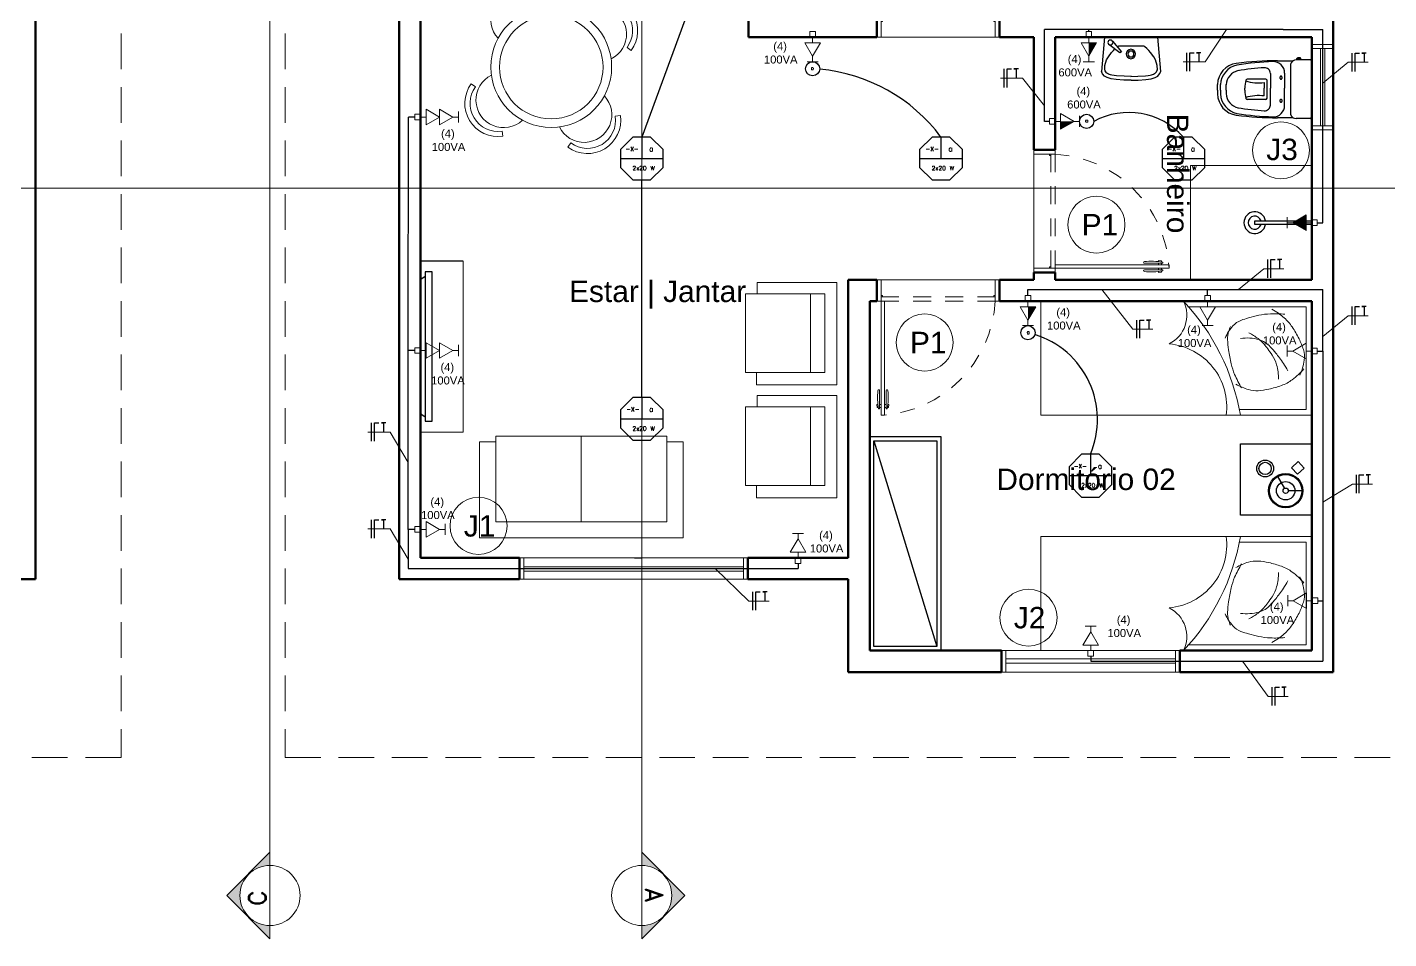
# Model space of a CAD drawing. Header units: inches. Extents: x 179605 to 179710, y 9196007 to 9196046.
# Drawn here: x 179671.19 to 179680.73, y 9196020.75 to 9196027.14 of the extents above; entities that cross this region are included whole.
import ezdxf
from ezdxf.enums import TextEntityAlignment as Align

# ---------------------------------------------------------------- set-up
doc = ezdxf.new("R2010")
doc.units = ezdxf.units.IN
doc.header["$MEASUREMENT"] = 0
for name, pattern in [('CONTINU', [0]), ('DASH2', [0.75, 0.5, -0.25]), ('DASHED2', [0.375, 0.25, -0.125]), ('HIDDEN', [0.375, 0.25, -0.125]), ('HIDDEN2', [0.1875, 0.125, -0.0625])]:
    doc.linetypes.add(name, pattern=pattern)
for name, color, linetype, lineweight in [('Eletrodutos', 220, 'Continuous', 25), ('ESQUADRIA', 7, 'Continuous', 5), ('FNT', 30, 'Continuous', 25), ('HASTES', 250, 'Continuous', 25), ('NOTAS', 180, 'Continuous', 25), ('PAREDE', 7, 'Continuous', 50), ('PISO', 7, 'Continuous', 5), ('PROJEÇÃO', 7, 'DASHED2', 0), ('SÍMBOLO', 7, 'Continuous', 5)]:
    doc.layers.add(name, color=color, linetype=linetype, lineweight=lineweight)
for name, color, linetype in [('ILUMINAÇÃO', 3, 'Continuous'), ('LAYOUT', 7, 'CONTINU'), ('LAYOUT_A. MOLHADAS', 7, 'Continuous'), ('PTO', 1, 'Continuous'), ('TEP', 40, 'DASH2'), ('TEXTO', 250, 'Continuous')]:
    doc.layers.add(name, color=color, linetype=linetype)
doc.styles.add('ARCAD2', font='romand.shx')
doc.styles.add('Cota', font='arial.ttf')
doc.styles.add('R_60_1-100', font='swissl.ttf', dxfattribs={"height": 0.15})
doc.styles.add('R_80_1-75', font='swissl.ttf', dxfattribs={"height": 0.15})
doc.styles.get("Standard").update_dxf_attribs({"font": ''})
doc.styles.get('STANDARD').set_extended_font_data('txt.shx')

# ---------------------------------------------------------------- blocks, each defined once
blk = doc.blocks.new('PORTA80_PB')
at = {"layer": 'ESQUADRIA'}
for p, q in [((0.0036, 0.8955), (0.0002, 0.8755)), ((0.0075, 0.8755), (0.0002, 0.8755)), ((0.0105, 0.8955), (0.0036, 0.8955)), ((0.02, 0.9055), (0.0125, 0.9055)), ((0.02, 0.9055), (0.02, 0.7763)), ((0.03, 0.8955), (0.02, 0.8955)), ((0.03, 0.8755), (0.02, 0.8755)), ((0.055, 0.8955), (0.065, 0.8955)), ((0.055, 0.8755), (0.065, 0.8755)), ((0.065, 0.9055), (0.065, 0.7763)), ((0.065, 0.9055), (0.0725, 0.9055)), ((0.0745, 0.8955), (0.0814, 0.8955)), ((0.0775, 0.8755), (0.0848, 0.8755)), ((0.0814, 0.8955), (0.0848, 0.8755)), ((0.83, 0), (0.03, 0))]:
    blk.add_line(p, q, dxfattribs=at)
for points in [[(0.03, 0.15), (0.055, 0.15), (0.055, 0.95), (0.03, 0.95)], [(0, 0), (0.03, 0), (0.03, 0.15), (0, 0.15)], [(0.04, 0.11), (0.03, 0.11), (0.03, 0.12), (0.04, 0.12)], [(0.82, 0.12), (0.83, 0.12), (0.83, 0.11), (0.82, 0.11)], [(0.83, 0), (0.86, 0), (0.86, 0.15), (0.83, 0.15)]]:
    blk.add_lwpolyline(points, close=True, dxfattribs=at)
at = {"layer": 'ESQUADRIA', "linetype": 'HIDDEN2'}
blk.add_lwpolyline([(0.03, 0.12), (0.83, 0.12), (0.83, 0.15), (0.03, 0.15)], close=True, dxfattribs=at)
at = {"layer": 'ESQUADRIA'}
for centre, radius, start, end in [((0.4334, 0.8257), 0.4284, 169.26017, 186.65508), ((-0.3484, 0.8257), 0.4284, 353.34492, 10.73983), ((0.0139, 0.7771), 0.00614, 187.18725, 352.0859), ((0.0711, 0.7771), 0.00614, 187.9141, 352.81275)]:
    blk.add_arc(centre, radius, start, end, dxfattribs=at)
at = {"layer": 'ESQUADRIA', "linetype": 'HIDDEN', "ltscale": 0.4}
blk.add_arc((-0.0154, 0.1046), 0.8466, 3.07158, 86.92842, dxfattribs=at)
blk = doc.blocks.new('A$C4C83112E')
at = {"layer": 'ESQUADRIA'}
for points in [[(0.03, 0), (0, 0), (0, 0.15), (0.03, 0.15)], [(0.03, 0), (1.57, 0), (1.57, 0.15), (0.03, 0.15)], [(1.6, 0), (1.57, 0), (1.57, 0.15), (1.6, 0.15)], [(1.57, 0.0576), (0.03, 0.0576), (0.03, 0.0876), (1.57, 0.0876)]]:
    blk.add_lwpolyline(points, close=True, dxfattribs=at)
blk = doc.blocks.new('A$C786F5E89')
at = {"layer": 'LAYOUT', "lineweight": 20}
for p, q in [((0.04, 1.86), (0.04, 1.0317)), ((0.76, 1.86), (0.04, 1.86)), ((0.76, 1.3934), (0.76, 1.86))]:
    blk.add_line(p, q, dxfattribs=at)
blk.add_lwpolyline([(0.8, 1.9), (0, 1.9), (0, 0), (0.8, 0)], close=True, dxfattribs=at)
for points in [[(0.0564, 1.6211, -0.050543), (0.1181, 1.7076, -0.064376), (0.1807, 1.7628, -0.03352), (0.2637, 1.8109, -0.039598), (0.3391, 1.8411, -0.109626), (0.414, 1.8473, -0.0754), (0.5181, 1.8166)], [(0.4735, 1.8457, -0.057152), (0.5509, 1.7633, -0.075208), (0.5915, 1.6873, -0.030275), (0.6169, 1.5986, -0.036967), (0.6278, 1.5239, -0.089016), (0.6206, 1.4571, -0.061822), (0.5824, 1.3687)], [(0.2613, 1.4015, -0.103492), (0.2701, 1.5298, -0.14369), (0.3198, 1.6091, -0.007817), (0.3642, 1.6473, -0.010698), (0.3977, 1.674, -0.020146), (0.4368, 1.7014, -0.015912), (0.4887, 1.7324)], [(0.0918, 1.712, 0.034352), (0.0891, 1.6099, 0.04249), (0.0995, 1.5278, 0.015911), (0.1173, 1.4565, 0.020937), (0.1347, 1.4035, 0.121269), (0.1729, 1.3477, 0.080025), (0.2586, 1.2929)], [(0.2223, 1.4599, -0.040593), (0.2626, 1.5236, -0.055645), (0.3003, 1.5637, -0.015363), (0.3347, 1.5911, -0.01263), (0.3782, 1.6221, -0.082628), (0.4468, 1.6534, -0.061291), (0.5471, 1.6675)], [(0.6089, 1.4081, -0.033461), (0.514, 1.3593, -0.04596), (0.44, 1.3351, -0.01901), (0.3418, 1.3166, -0.025886), (0.2687, 1.3095, -0.088683), (0.2128, 1.3169, -0.020726), (0.178, 1.3297)]]:
    blk.add_lwpolyline(points, format="xyb", dxfattribs=at)
for centre, radius, start, end in [((1.0634, -0.1268), 1.5493, 99.78806, 133.34204), ((0.7407, 0.8616), 0.4424, 82.30103, 175.01858), ((0.1, 0.8), 0.2236, 26.56505, 116.56505)]:
    blk.add_arc(centre, radius, start, end, dxfattribs=at)
blk = doc.blocks.new('A$C73877B83')
at = {"layer": 'LAYOUT'}
for p, q in [((0.2747, 0.243), (0.1867, 0.1922)), ((0.1708, 0.063), (0.1708, 0.1646))]:
    blk.add_line(p, q, dxfattribs=at)
for points in [[(0.5, 0), (0, 0), (0, 0.5), (0.5, 0.5)], [(0.2859, 0.1004), (0.3301, 0.0532), (0.3754, 0.0957), (0.3312, 0.1428)]]:
    blk.add_lwpolyline(points, close=True, dxfattribs=at)
for centre, radius in [((0.3271, 0.3269), 0.059), ((0.1708, 0.183), 0.12), ((0.1708, 0.183), 0.1136), ((0.3271, 0.3269), 0.043), ((0.1708, 0.183), 0.0646), ((0.1708, 0.183), 0.0184)]:
    blk.add_circle(centre, radius, dxfattribs=at)
blk = doc.blocks.new('A$C161E2D06')
at = {"layer": 'LAYOUT'}
blk.add_line((0.03, 1.47), (0.47, 0.03), dxfattribs=at)
for points in [[(0, 1.5), (0.5, 1.5), (0.5, 0), (0, 0)], [(0.03, 1.47), (0.47, 1.47), (0.47, 0.03), (0.03, 0.03)]]:
    blk.add_lwpolyline(points, close=True, dxfattribs=at)
blk = doc.blocks.new('A$C39A72CA2')
at = {"layer": 'ESQUADRIA'}
for points in [[(0, 0), (0.03, 0), (0.03, 0.15), (0, 0.15)], [(1.22, 0), (0.03, 0), (0.03, 0.15), (1.22, 0.15)], [(1.22, 0), (1.25, 0), (1.25, 0.15), (1.22, 0.15)], [(0.03, 0.0576), (1.22, 0.0576), (1.22, 0.0876), (0.03, 0.0876)]]:
    blk.add_lwpolyline(points, close=True, dxfattribs=at)
blk = doc.blocks.new('01lavl91')
at = {"layer": 'LAYOUT_A. MOLHADAS', "linetype": 'Continuous'}
for p, q in [((-0.085, -0.0692), (0.0857, -0.0692)), ((0.1253, -0.036), (0.0639, -0.1075)), ((0.0753, -0.1139), (0.1503, -0.0575)), ((0.0639, -0.1075), (0.0753, -0.1139))]:
    blk.add_line(p, q, dxfattribs=at)
for points in [[(-0.1997, -0.2393), (-0.1797, -0.0093), (0.1803, -0.0093), (0.2003, -0.2393)], [(-0.1772, -0.2283), (-0.1758, -0.2005), (-0.1652, -0.1606), (-0.1526, -0.1406), (-0.1317, -0.1123), (-0.1188, -0.0991), (-0.106, -0.0859), (-0.0931, -0.074), (-0.085, -0.0692)], [(0.0938, -0.074), (0.0857, -0.0692)], [(0.1779, -0.2283), (0.1765, -0.2005), (0.1659, -0.1606), (0.1533, -0.1406), (0.1323, -0.1123), (0.1195, -0.0991), (0.1091, -0.0885)], [(0.0003, -0.2993), (-0.0477, -0.2981), (-0.0993, -0.2935), (-0.1345, -0.2899), (-0.1613, -0.2816), (-0.1795, -0.2708), (-0.1915, -0.256), (-0.1997, -0.2393)], [(0.0023, -0.2743), (-0.0461, -0.2719), (-0.0975, -0.2686), (-0.1144, -0.2671), (-0.1294, -0.2653), (-0.1385, -0.2633), (-0.151, -0.2586), (-0.1586, -0.2547), (-0.1629, -0.2516), (-0.1647, -0.2496), (-0.1703, -0.2424), (-0.1737, -0.2368), (-0.1772, -0.2283)], [(-0.0016, -0.2743), (0.0468, -0.2719), (0.0982, -0.2686), (0.1151, -0.2671), (0.1301, -0.2653), (0.1391, -0.2633), (0.1517, -0.2586), (0.1593, -0.2547), (0.1635, -0.2516), (0.1653, -0.2496), (0.1709, -0.2424), (0.1744, -0.2368), (0.1779, -0.2283)], [(0.0003, -0.2993), (0.0483, -0.2981), (0.0999, -0.2935), (0.1351, -0.2899), (0.1619, -0.2816), (0.1801, -0.2708), (0.1921, -0.256), (0.2003, -0.2393)]]:
    blk.add_lwpolyline(points, dxfattribs=at)
for centre, radius in [((0.001, -0.1223), 0.0316), ((0.1404, -0.0444), 0.0164), ((0.001, -0.1223), 0.02)]:
    blk.add_circle(centre, radius, dxfattribs=at)
blk = doc.blocks.new('chuve')
at = {"layer": 'LAYOUT_A. MOLHADAS', "ltscale": 0.05}
for p, q in [((-0.0004, 0.0262), (0.3992, 0.0262)), ((0.3992, 0), (0, 0)), ((0.3992, 0.0262), (0.3992, 0))]:
    blk.add_line(p, q, dxfattribs=at)
for radius, start, end in [(0.076, 189.93583, 170.06417), (0.0459, 196.60149, 163.39851)]:
    blk.add_arc((0.3992, 0.0131), radius, start, end, dxfattribs=at)
blk = doc.blocks.new('VASOSAN2')
at = {"layer": 'LAYOUT_A. MOLHADAS'}
for p, q in [((-0.2131, 0), (0.1729, 0)), ((-0.0126, 0), (0.0126, 0)), ((-0.2395, -0.0804), (-0.2395, -0.0987)), ((-0.2345, -0.1037), (-0.2345, -0.0754)), ((-0.2251, -0.0754), (-0.2345, -0.0754)), ((-0.2251, -0.012), (-0.2251, -0.0754)), ((-0.2251, -0.0754), (-0.2251, -0.1037)), ((0.1849, -0.012), (0.1849, -0.11)), ((-0.2251, -0.1037), (-0.2345, -0.1037)), ((-0.2251, -0.1037), (-0.2251, -0.11)), ((-0.2201, -0.2392), (-0.2201, -0.1294)), ((-0.1851, -0.15), (0.1449, -0.15)), ((-0.1336, -0.19), (-0.0276, -0.19)), ((-0.0126, -0.19), (-0.0276, -0.19)), ((0.0935, -0.19), (-0.0126, -0.19)), ((0.1799, -0.1294), (0.1799, -0.2392)), ((-0.1307, -0.29), (-0.0276, -0.29)), ((-0.0909, -0.3228), (-0.0909, -0.4517)), ((0.0435, -0.3132), (-0.0836, -0.3132)), ((-0.0666, -0.3348), (-0.0276, -0.3348)), ((-0.0126, -0.29), (-0.0276, -0.29)), ((-0.0126, -0.3348), (-0.0276, -0.3348)), ((0.0906, -0.29), (-0.0126, -0.29)), ((0.0265, -0.3348), (-0.0126, -0.3348)), ((0.0508, -0.3228), (0.0508, -0.4517)), ((-0.0126, -0.4687), (-0.0276, -0.4687)), ((-0.0276, -0.6), (-0.0527, -0.6)), ((-0.0276, -0.64), (-0.0527, -0.64)), ((-0.0276, -0.66), (-0.0527, -0.66)), ((-0.0126, -0.6), (-0.0276, -0.6)), ((-0.0126, -0.64), (-0.0276, -0.64)), ((-0.0126, -0.66), (-0.0276, -0.66)), ((-0.0126, -0.6), (0.0126, -0.6)), ((-0.0126, -0.64), (0.0126, -0.64)), ((-0.0126, -0.66), (0.0126, -0.66))]:
    blk.add_line(p, q, dxfattribs=at)
for centre, radius, start, end in [((-0.2131, -0.012), 0.012, 90, 180), ((0.1729, -0.012), 0.012, 0, 90), ((-0.2345, -0.0804), 0.005, 90, 180), ((-0.2345, -0.0987), 0.005, 180, 270), ((-0.1851, -0.11), 0.04, 180, 208.95502), ((-0.1851, -0.11), 0.04, 208.95502, 270), ((-0.1336, -0.27), 0.08, 90, 181.85575), ((0.0935, -0.27), 0.08, 358.14425, 90), ((0.1449, -0.11), 0.04, 270, 331.04498), ((0.1449, -0.11), 0.04, 331.04498, 0), ((2.0486, -0.2392), 2.2687, 180, 187.34371), ((1.8016, -0.2073), 2.0162, 181.85575, 189.04981), ((-0.1054, -0.2156), 0.00607, 151.52249, 180), ((-0.1054, -0.2156), 0.00607, 180, 208.47751), ((-0.1034, -0.2168), 0.00838, 127.36539, 151.52249), ((-0.1034, -0.2145), 0.00838, 208.47751, 232.63461), ((-0.102, -0.2185), 0.0106, 107.55185, 127.36539), ((-0.102, -0.2128), 0.0106, 232.63461, 252.44815), ((-0.1012, -0.2212), 0.0134, 90, 107.55185), ((-0.1012, -0.2101), 0.0134, 252.44815, 270), ((-0.1012, -0.2212), 0.0134, 72.44815, 90), ((-0.1012, -0.2101), 0.0134, 270, 287.55185), ((-0.1003, -0.2185), 0.0106, 52.63461, 72.44815), ((-0.1003, -0.2128), 0.0106, 287.55185, 307.36539), ((-0.099, -0.2168), 0.00838, 28.47751, 52.63461), ((-0.099, -0.2145), 0.00838, 307.36539, 331.52249), ((-0.0969, -0.2156), 0.00607, 360, 28.47751), ((-0.0969, -0.2156), 0.00607, 331.52249, 0), ((0.0568, -0.2156), 0.00607, 151.52249, 180), ((0.0568, -0.2156), 0.00607, 180, 208.47751), ((0.0589, -0.2168), 0.00838, 127.36539, 151.52249), ((0.0589, -0.2145), 0.00838, 208.47751, 232.63461), ((0.0602, -0.2185), 0.0106, 107.55185, 127.36539), ((0.0602, -0.2128), 0.0106, 232.63461, 252.44815), ((0.061, -0.2212), 0.0134, 90, 107.55185), ((0.061, -0.2101), 0.0134, 252.44815, 270), ((0.061, -0.2212), 0.0134, 72.44815, 90), ((0.061, -0.2101), 0.0134, 270, 287.55185), ((0.0619, -0.2185), 0.0106, 52.63461, 72.44815), ((0.0619, -0.2128), 0.0106, 287.55185, 307.36539), ((0.0632, -0.2168), 0.00838, 28.47751, 52.63461), ((0.0632, -0.2145), 0.00838, 307.36539, 331.52249), ((0.0653, -0.2156), 0.00607, 360, 28.47751), ((0.0653, -0.2156), 0.00607, 331.52249, 0), ((-1.8417, -0.2073), 2.0162, 350.95019, 358.14425), ((-2.0888, -0.2392), 2.2687, 352.65629, 0), ((-0.1307, -0.33), 0.04, 90, 183.63335), ((1.8016, -0.2073), 1.9762, 183.63335, 189.04981), ((-0.0809, -0.3228), 0.01, 105.83121, 180), ((-0.3767, -0.3699), 0.3121, 342.68456, 6.46273), ((0.3366, -0.3699), 0.3121, 173.53727, 197.31544), ((0.0408, -0.3228), 0.01, 0, 74.16879), ((0.0906, -0.33), 0.04, 356.36665, 90), ((-1.8417, -0.2073), 1.9762, 350.95019, 356.36665), ((-0.0809, -0.4517), 0.01, 180, 251.47795), ((-0.0363, -0.3187), 0.1503, 251.47795, 273.33807), ((-0.0038, -0.3187), 0.1503, 266.66193, 288.52205), ((0.0408, -0.4517), 0.01, 288.52205, 0), ((-0.0527, -0.51), 0.15, 187.34371, 270), ((-0.0467, -0.4941), 0.146, 191.98726, 267.65022), ((-0.0467, -0.4941), 0.106, 191.98726, 267.65022), ((0.0066, -0.4941), 0.106, 272.34978, 348.01274), ((0.0066, -0.4941), 0.146, 272.34978, 348.01274), ((0.0126, -0.51), 0.15, 270, 352.65629)]:
    blk.add_arc(centre, radius, start, end, dxfattribs=at)
blk = doc.blocks.new('JANELA 0.50')
at = {"layer": 'ESQUADRIA'}
for points in [[(0, 0), (0.03, 0), (0.03, 0.15), (0, 0.15)], [(0.57, 0), (0.03, 0), (0.03, 0.15), (0.57, 0.15)], [(0.57, 0), (0.6, 0), (0.6, 0.15), (0.57, 0.15)], [(0.03, 0.0576), (0.57, 0.0576), (0.57, 0.0876), (0.03, 0.0876)]]:
    blk.add_lwpolyline(points, close=True, dxfattribs=at)
blk = doc.blocks.new('A$C71760755')
at = {"layer": 'LAYOUT', "lineweight": 20}
for p, q in [((0, 0.05), (0, 0.88)), ((0, 0.88), (1.76, 0.88)), ((1.76, 0.88), (1.76, 0.05)), ((0.14, 0), (0.14, 0.74)), ((0.14, 0.74), (1.62, 0.74)), ((0.88, 0.74), (0.88, 0)), ((1.62, 0.74), (1.62, 0)), ((0.14, 0.05), (0, 0.05)), ((1.62, 0.05), (1.76, 0.05)), ((0.14, 0), (1.62, 0))]:
    blk.add_line(p, q, dxfattribs=at)
blk = doc.blocks.new('A$C7D722421')
at = {"layer": 'LAYOUT', "lineweight": 20}
for points in [[(0.8981, 1.2136), (0.8649, 1.199, 0.666667), (0.5019, 1.192), (0.4682, 1.2053, -0.666667)], [(0.1378, 0.8649), (0.1232, 0.8981, 0.666667), (0.1315, 0.4682), (0.1448, 0.5019, -0.666667)], [(1.199, 0.4719), (1.2136, 0.4387, 0.666667), (1.2053, 0.8686), (1.192, 0.8349, -0.666667)], [(0.4719, 0.1378), (0.4387, 0.1232, 0.666667), (0.8686, 0.1315), (0.8349, 0.1448, -0.666667)]]:
    blk.add_lwpolyline(points, format="xyb", close=True, dxfattribs=at)
for radius in [0.4235, 0.363]:
    blk.add_circle((0.6684, 0.6684), radius, dxfattribs=at)
for centre, start, end in [((0.6857, 1.0745), 349.02539, 186.09004), ((0.2623, 0.6857), 79.02539, 276.09004), ((1.0745, 0.6511), 259.02539, 96.09004), ((0.6511, 0.2623), 169.02539, 6.09004)]:
    blk.add_arc(centre, 0.1936, start, end, dxfattribs=at)
blk = doc.blocks.new('A$C62A36329')
at = {"layer": 'LAYOUT', "lineweight": 20}
for p, q in [((0, 0.802), (0, 0.102)), ((0.899, 0.802), (0, 0.802)), ((0.899, 0.096), (0.899, 0.802)), ((0.1, 0.102), (0.1, 0.695)), ((0.1, 0.695), (0.789, 0.695)), ((0.789, 0.695), (0.789, 0.096)), ((0.1, 0.569), (0.789, 0.569)), ((0, 0.102), (0.1, 0.102)), ((0.1, 0), (0.1, 0.102)), ((0.789, 0), (0.1, 0)), ((0.789, 0.096), (0.789, 0)), ((0.789, 0.096), (0.899, 0.096))]:
    blk.add_line(p, q, dxfattribs=at)
blk = doc.blocks.new('A$C706E4DCE')
at = {"layer": 'LAYOUT'}
for p, q in [((0, 0), (0, 0.0498)), ((0, 0.0498), (1.046, 0.0498)), ((1.046, 0), (0, 0)), ((0.0462, 0.0728), (0.03, 0.0498)), ((0.0674, 0.0815), (0.9786, 0.0815)), ((0.9998, 0.0728), (1.016, 0.0498)), ((1.046, 0.0498), (1.046, 0))]:
    blk.add_line(p, q, dxfattribs=at)
for centre, start, end in [((0.0674, 0.0515), 90, 135), ((0.9786, 0.0515), 45, 90)]:
    blk.add_arc(centre, 0.03, start, end, dxfattribs=at)
blk = doc.blocks.new('ta220')
at = {"lineweight": 5}
for p, q in [((-0.139, 0.1), (0, 0.34)), ((-0.1, 0.44), (0.1, 0.44)), ((0, 0.44), (0, 0.34)), ((0.139, 0.1), (0, 0.34)), ((-0.139, 0.1), (0.139, 0.1)), ((0, 0.1), (0, 0)), ((-0.05, 0), (0.05, 0)), ((-0.05, 0), (-0.05, -0.1)), ((-0.05, -0.1), (0.05, -0.1)), ((0.05, 0), (0.05, -0.1))]:
    blk.add_line(p, q, dxfattribs=at)
blk.add_solid([(0.139, 0.1), (0, 0.34), (-0.139, 0.1)], dxfattribs=at)
blk = doc.blocks.new('TTA30')
at = {"lineweight": 5}
for p, q in [((-0.139, 0.34), (0, 0.58)), ((-0.1, 0.68), (0.1, 0.68)), ((0, 0.68), (0, 0.58)), ((0.139, 0.34), (0, 0.58)), ((-0.139, 0.1), (0, 0.34)), ((-0.139, 0.34), (0.139, 0.34)), ((0.139, 0.1), (0, 0.34)), ((-0.139, 0.1), (0.139, 0.1)), ((-0.05, 0), (-0.05, -0.1)), ((-0.05, 0), (0.05, 0)), ((0, 0.1), (0, 0)), ((0.05, 0), (0.05, -0.1)), ((-0.05, -0.1), (0.05, -0.1))]:
    blk.add_line(p, q, dxfattribs=at)
blk = doc.blocks.new('ta30')
at = {"lineweight": 5}
for p, q in [((-0.139, 0.1), (0, 0.34)), ((-0.1, 0.44), (0.1, 0.44)), ((0, 0.44), (0, 0.34)), ((0.139, 0.1), (0, 0.34)), ((-0.139, 0.1), (0.139, 0.1)), ((-0.05, 0), (-0.05, -0.1)), ((-0.05, 0), (0.05, 0)), ((0, 0.1), (0, 0)), ((0.05, 0), (0.05, -0.1)), ((-0.05, -0.1), (0.05, -0.1))]:
    blk.add_line(p, q, dxfattribs=at)
blk = doc.blocks.new('TA100')
at = {"lineweight": 5}
for p, q in [((-0.139, 0.1), (0, 0.34)), ((-0.1, 0.44), (0.1, 0.44)), ((0, 0.44), (0, 0.34)), ((0.139, 0.1), (0, 0.34)), ((-0.139, 0.1), (0, 0.1)), ((-0.05, 0), (0.05, 0)), ((-0.05, 0), (-0.05, -0.1)), ((0, 0.1), (0, 0)), ((0, 0.1), (0.139, 0.1)), ((0.05, 0), (0.05, -0.1)), ((-0.05, -0.1), (0.05, -0.1))]:
    blk.add_line(p, q, dxfattribs=at)
blk.add_solid([(0, 0.1), (0, 0.34), (-0.139, 0.1)], dxfattribs=at)
blk = doc.blocks.new('Iluminação1')
at = {"layer": 'ILUMINAÇÃO'}
for p, q in [((0, 0.15), (0, 0)), ((-0.15, 0), (0.15, 0))]:
    blk.add_line(p, q, dxfattribs=at)
blk.add_lwpolyline([(-0.0621, 0.15), (-0.15, 0.0621), (-0.15, -0.0621), (-0.0621, -0.15), (0.0621, -0.15), (0.15, -0.0621), (0.15, 0.0621), (0.0621, 0.15)], close=True, dxfattribs=at)

msp = doc.modelspace()

# ---------------------------------------------------------------- hatches: boundary and pattern name
at = {"layer": 'SÍMBOLO'}
h = msp.add_hatch(color=256, dxfattribs=at)
edge = h.paths.add_edge_path()
edge.add_line((179672.8885, 9196020.8414), (179672.8885, 9196020.7491))
edge.add_line((179672.8885, 9196020.7491), (179672.5852, 9196021.0524))
edge.add_line((179672.5852, 9196021.0524), (179672.8885, 9196021.3557))
edge.add_line((179672.8885, 9196021.3557), (179672.8885, 9196021.2633))
edge.add_arc((179672.8885, 9196021.0524), 0.2109, 450, 630)
h = msp.add_hatch(color=256, dxfattribs=at)
edge = h.paths.add_edge_path()
edge.add_line((179675.4956, 9196020.8414), (179675.4956, 9196020.7491))
edge.add_line((179675.4956, 9196020.7491), (179675.7989, 9196021.0524))
edge.add_line((179675.7989, 9196021.0524), (179675.4956, 9196021.3557))
edge.add_line((179675.4956, 9196021.3557), (179675.4956, 9196021.2633))
edge.add_arc((179675.4956, 9196021.0524), 0.2109, -90, 90, ccw=False)

# ---------------------------------------------------------------- linework, layer by layer
at = {"layer": 'Eletrodutos', "linetype": 'CONTINU', "lineweight": 30}
for p, q in [((179676.0441, 9196027.8627), (179675.4956, 9196026.369)), ((179678.3191, 9196026.479), (179678.3191, 9196027.1233)), ((179678.6308, 9196027.1233), (179678.3191, 9196027.1233)), ((179679.9931, 9196027.1233), (179678.6308, 9196027.1233)), ((179678.6308, 9196027.1081), (179678.6308, 9196027.1233)), ((179679.9931, 9196027.1233), (179680.2715, 9196027.1233)), ((179680.2715, 9196025.769), (179680.2715, 9196027.1233)), ((179673.8588, 9196024.8731), (179673.8609, 9196026.5097)), ((179673.905, 9196026.5097), (179673.8609, 9196026.5097)), ((179678.355, 9196026.479), (179678.3191, 9196026.479)), ((179675.4956, 9196024.544), (179675.4956, 9196026.069)), ((179680.2331, 9196025.769), (179680.2715, 9196025.769)), ((179678.2041, 9196025.2995), (179680.2715, 9196025.2995)), ((179678.2041, 9196025.2581), (179678.2041, 9196025.2995)), ((179679.464, 9196025.2581), (179679.464, 9196025.2995)), ((179680.2715, 9196024.869), (179680.2715, 9196025.2995)), ((179673.8588, 9196023.619), (179673.8588, 9196024.8731)), ((179673.905, 9196024.8731), (179673.8588, 9196024.8731)), ((179680.2332, 9196024.869), (179680.2715, 9196024.869)), ((179680.2715, 9196024.869), (179680.2715, 9196022.694)), ((179673.905, 9196023.619), (179673.8588, 9196023.619)), ((179673.8588, 9196023.619), (179673.8588, 9196023.344)), ((179675.4441, 9196023.419), (179675.4956, 9196023.419)), ((179676.5916, 9196023.3799), (179676.5916, 9196023.344)), ((179673.8588, 9196023.344), (179676.5916, 9196023.344)), ((179680.2362, 9196023.119), (179680.2715, 9196023.119)), ((179678.6441, 9196022.7299), (179678.6441, 9196022.694)), ((179678.6441, 9196022.694), (179680.2715, 9196022.694))]:
    msp.add_line(p, q, dxfattribs=at)
for centre, radius, start, end in [((179676.6387, 9196025.658), 1.191, 36.6565, 84.9519), ((179678.9101, 9196026.027), 0.5142, 41.68599, 118.48035), ((179678.0678, 9196024.3889), 0.6238, 337.03583, 72.82811)]:
    msp.add_arc(centre, radius, start, end, dxfattribs=at)
at = {"layer": 'FNT', "linetype": 'CONTINU', "lineweight": 30}
for p, q in [((179679.3152, 9196026.9601), (179679.3152, 9196026.8316)), ((179680.4751, 9196026.9575), (179680.4751, 9196026.829)), ((179678.0351, 9196026.8463), (179678.0351, 9196026.7177)), ((179679.883, 9196025.51), (179679.883, 9196025.3815)), ((179680.4751, 9196025.181), (179680.4751, 9196025.0524)), ((179678.9646, 9196025.0867), (179678.9646, 9196024.9582)), ((179673.5991, 9196024.3656), (179673.5991, 9196024.2371)), ((179680.5045, 9196024.001), (179680.5045, 9196023.8725)), ((179673.5991, 9196023.6869), (179673.5991, 9196023.5583)), ((179676.2731, 9196023.1804), (179676.2731, 9196023.0519)), ((179679.9138, 9196022.5119), (179679.9138, 9196022.3834))]:
    msp.add_line(p, q, dxfattribs=at)
for points in [[(179679.3382, 9196026.8316), (179679.3382, 9196026.9601), (179679.3691, 9196026.9601)], [(179679.4167, 9196026.9601), (179679.3858, 9196026.9601), (179679.4013, 9196026.9601), (179679.4013, 9196026.8959)], [(179680.4981, 9196026.829), (179680.4981, 9196026.9575), (179680.529, 9196026.9575)], [(179680.5766, 9196026.9575), (179680.5457, 9196026.9575), (179680.5611, 9196026.9575), (179680.5611, 9196026.8932)], [(179678.0582, 9196026.7177), (179678.0582, 9196026.8463), (179678.0891, 9196026.8463)], [(179678.1367, 9196026.8463), (179678.1058, 9196026.8463), (179678.1212, 9196026.8463), (179678.1212, 9196026.782)], [(179679.9061, 9196025.3815), (179679.9061, 9196025.51), (179679.937, 9196025.51)], [(179679.9846, 9196025.51), (179679.9537, 9196025.51), (179679.9691, 9196025.51), (179679.9691, 9196025.4457)], [(179680.4981, 9196025.0524), (179680.4981, 9196025.181), (179680.529, 9196025.181)], [(179680.5766, 9196025.181), (179680.5457, 9196025.181), (179680.5611, 9196025.181), (179680.5611, 9196025.1167)], [(179678.9877, 9196024.9582), (179678.9877, 9196025.0867), (179679.0186, 9196025.0867)], [(179679.0661, 9196025.0867), (179679.0352, 9196025.0867), (179679.0507, 9196025.0867), (179679.0507, 9196025.0224)], [(179673.6221, 9196024.2371), (179673.6221, 9196024.3656), (179673.653, 9196024.3656)], [(179673.7006, 9196024.3656), (179673.6697, 9196024.3656), (179673.6852, 9196024.3656), (179673.6852, 9196024.3013)], [(179680.5275, 9196023.8725), (179680.5275, 9196024.001), (179680.5584, 9196024.001)], [(179680.606, 9196024.001), (179680.5751, 9196024.001), (179680.5905, 9196024.001), (179680.5905, 9196023.9368)], [(179673.6221, 9196023.5583), (179673.6221, 9196023.6869), (179673.653, 9196023.6869)], [(179673.7006, 9196023.6869), (179673.6697, 9196023.6869), (179673.6852, 9196023.6869), (179673.6852, 9196023.6226)], [(179676.2962, 9196023.0519), (179676.2962, 9196023.1804), (179676.3271, 9196023.1804)], [(179676.3746, 9196023.1804), (179676.3437, 9196023.1804), (179676.3592, 9196023.1804), (179676.3592, 9196023.1162)], [(179679.9369, 9196022.3834), (179679.9369, 9196022.5119), (179679.9678, 9196022.5119)], [(179680.0153, 9196022.5119), (179679.9844, 9196022.5119), (179679.9999, 9196022.5119), (179679.9999, 9196022.4477)]]:
    msp.add_lwpolyline(points, dxfattribs=at)
at = {"layer": 'HASTES', "linetype": 'CONTINU', "lineweight": 20}
for points in [[(179679.5964, 9196027.1233), (179679.4465, 9196026.8959), (179679.2918, 9196026.8959)], [(179680.2715, 9196026.747), (179680.4496, 9196026.8932), (179680.5909, 9196026.8932)], [(179678.3191, 9196026.5885), (179678.1665, 9196026.782), (179678.0117, 9196026.782)], [(179679.6795, 9196025.2995), (179679.8575, 9196025.4457), (179679.9989, 9196025.4457)], [(179678.7217, 9196025.2995), (179678.9391, 9196025.0224), (179679.0805, 9196025.0224)], [(179680.2715, 9196024.9704), (179680.4496, 9196025.1167), (179680.5909, 9196025.1167)], [(179673.8588, 9196024.0885), (179673.7304, 9196024.3013), (179673.5756, 9196024.3013)], [(179680.2715, 9196023.8104), (179680.479, 9196023.9368), (179680.6203, 9196023.9368)], [(179673.8588, 9196023.4098), (179673.7304, 9196023.6226), (179673.5756, 9196023.6226)], [(179676.0106, 9196023.344), (179676.2476, 9196023.1162), (179676.389, 9196023.1162)], [(179679.7083, 9196022.694), (179679.8883, 9196022.4477), (179680.0297, 9196022.4477)]]:
    msp.add_lwpolyline(points, dxfattribs=at)
at = {"layer": 'ILUMINAÇÃO'}
for centre in [(179676.6941, 9196026.8476), (179678.6155, 9196026.479), (179678.2041, 9196024.9976)]:
    msp.add_circle(centre, 0.0495, dxfattribs=at)
at = {"layer": 'LAYOUT'}
msp.add_line((179674.2441, 9196025.5002), (179673.9441, 9196025.5002), dxfattribs=at)
at = {"layer": 'LAYOUT', "lineweight": 20}
for p in [(179674.2441, 9196025.5002), (179673.9441, 9196024.3002)]:
    msp.add_line(p, (179674.2441, 9196024.3002), dxfattribs=at)
at = {"layer": 'PAREDE'}
for p, q in [((179673.9441, 9196023.419), (179673.9441, 9196028.219)), ((179680.3441, 9196027.069), (179680.3441, 9196027.819)), ((179671.2441, 9196023.269), (179671.2441, 9196027.319)), ((179673.7941, 9196023.269), (179673.7941, 9196027.319)), ((179676.2441, 9196027.219), (179676.2441, 9196027.069)), ((179677.1441, 9196027.069), (179677.1441, 9196027.219)), ((179678.0041, 9196027.069), (179678.0041, 9196027.219)), ((179677.1441, 9196027.069), (179676.2441, 9196027.069)), ((179678.2441, 9196027.069), (179678.0041, 9196027.069)), ((179678.2441, 9196026.279), (179678.2441, 9196027.069)), ((179678.3941, 9196026.279), (179678.3941, 9196027.069)), ((179680.1941, 9196027.069), (179678.3941, 9196027.069)), ((179680.1941, 9196025.369), (179680.1941, 9196027.069)), ((179680.3441, 9196025.369), (179680.3441, 9196027.069)), ((179678.3941, 9196026.279), (179678.2441, 9196026.279)), ((179676.9441, 9196023.419), (179676.9441, 9196025.369)), ((179677.1441, 9196025.369), (179676.9441, 9196025.369)), ((179677.1441, 9196025.219), (179677.1441, 9196025.369)), ((179678.0041, 9196025.219), (179678.0041, 9196025.369)), ((179678.2441, 9196025.369), (179678.0041, 9196025.369)), ((179678.2441, 9196025.369), (179678.2441, 9196025.419)), ((179678.3941, 9196025.419), (179678.2441, 9196025.419)), ((179678.3941, 9196025.369), (179678.3941, 9196025.419)), ((179680.1941, 9196025.369), (179678.3941, 9196025.369)), ((179680.3441, 9196022.619), (179680.3441, 9196025.369)), ((179677.0941, 9196022.769), (179677.0941, 9196025.219)), ((179677.1441, 9196025.219), (179677.0941, 9196025.219)), ((179680.1941, 9196025.219), (179678.0041, 9196025.219)), ((179680.1941, 9196022.769), (179680.1941, 9196025.219)), ((179673.9441, 9196023.419), (179674.6391, 9196023.419)), ((179674.6391, 9196023.419), (179674.6391, 9196023.269)), ((179676.2391, 9196023.419), (179676.9441, 9196023.419)), ((179676.2391, 9196023.419), (179676.2391, 9196023.269)), ((179671.2441, 9196023.269), (179670.3991, 9196023.269)), ((179673.7941, 9196023.269), (179674.6391, 9196023.269)), ((179676.2391, 9196023.269), (179676.9441, 9196023.269)), ((179676.9441, 9196022.619), (179676.9441, 9196023.269)), ((179678.0191, 9196022.769), (179677.0941, 9196022.769)), ((179678.0191, 9196022.619), (179678.0191, 9196022.769)), ((179680.1941, 9196022.769), (179679.2691, 9196022.769)), ((179679.2691, 9196022.619), (179679.2691, 9196022.769)), ((179678.0191, 9196022.619), (179676.9441, 9196022.619)), ((179680.3441, 9196022.619), (179679.2691, 9196022.619))]:
    msp.add_line(p, q, dxfattribs=at)
at = {"layer": 'PISO'}
for p, q in [((179679.3441, 9196026.169), (179680.1941, 9196026.169)), ((179679.3441, 9196025.369), (179679.3441, 9196026.169))]:
    msp.add_line(p, q, dxfattribs=at)
at = {"layer": 'PROJEÇÃO'}
for points in [[(179671.8441, 9196028.219), (179671.8441, 9196022.019), (179663.8941, 9196022.019), (179663.8941, 9196025.919), (179663.8941, 9196025.919), (179663.8941, 9196026.519), (179663.8941, 9196026.519), (179663.8941, 9196030.419), (179663.8941, 9196030.419), (179663.8941, 9196031.069), (179663.8941, 9196031.069), (179663.8941, 9196034.969), (179663.8941, 9196034.969), (179663.8941, 9196035.569), (179663.8941, 9196035.569), (179663.8941, 9196039.469), (179668.6941, 9196039.469), (179668.6941, 9196038.819), (179671.8441, 9196038.819), (179671.8441, 9196033.269)], [(179672.9941, 9196028.219), (179672.9941, 9196022.019), (179680.9441, 9196022.019), (179680.9441, 9196025.919), (179680.9441, 9196025.919), (179680.9441, 9196026.469), (179680.9441, 9196026.469), (179680.9441, 9196030.419), (179680.9441, 9196030.419), (179680.9441, 9196031.069), (179680.9441, 9196031.069), (179680.9441, 9196034.969), (179680.9441, 9196034.969), (179680.9441, 9196035.569), (179680.9441, 9196035.569), (179680.9441, 9196039.469), (179676.1441, 9196039.469), (179676.1441, 9196038.819), (179672.9941, 9196038.819), (179672.9941, 9196033.269)]]:
    msp.add_lwpolyline(points, dxfattribs=at)
at = {"layer": 'SÍMBOLO'}
for p, q in [((179672.8885, 9196039.4983), (179672.8885, 9196021.0524)), ((179675.4956, 9196039.4983), (179675.4956, 9196021.0524)), ((179663.4576, 9196026.0101), (179681.95, 9196026.0101)), ((179672.5861, 9196021.0524), (179672.8885, 9196021.3557)), ((179672.8885, 9196021.3557), (179672.8885, 9196021.2633)), ((179675.7989, 9196021.0524), (179675.4956, 9196021.3557)), ((179675.4956, 9196021.3557), (179675.4956, 9196021.2633)), ((179672.8885, 9196021.2633), (179672.8885, 9196020.8414)), ((179675.4956, 9196021.2633), (179675.4956, 9196020.8414)), ((179672.8885, 9196020.7491), (179672.5861, 9196021.0524)), ((179675.4956, 9196020.7491), (179675.7989, 9196021.0524)), ((179672.8885, 9196020.8414), (179672.8885, 9196020.7491)), ((179675.4956, 9196020.8414), (179675.4956, 9196020.7491))]:
    msp.add_line(p, q, dxfattribs=at)
for centre, radius in [((179679.9785, 9196026.2763), 0.2), ((179678.684, 9196025.7548), 0.2), ((179677.4799, 9196024.9291), 0.2), ((179674.3513, 9196023.6438), 0.2), ((179678.2079, 9196023.0003), 0.2), ((179672.8885, 9196021.0524), 0.2109), ((179675.4956, 9196021.0524), 0.2109)]:
    msp.add_circle(centre, radius, dxfattribs=at)
for centre, start, end in [((179672.8885, 9196021.0524), 90, 270), ((179675.4956, 9196021.0524), 270, 90)]:
    msp.add_arc(centre, 0.2109, start, end, dxfattribs=at)

# ---------------------------------------------------------------- block references
at = {"layer": 'ESQUADRIA'}
for name, p in [('PORTA80_PB', (179677.1441, 9196027.069)), ('A$C4C83112E', (179674.6391, 9196023.269))]:
    msp.add_blockref(name, p, dxfattribs=at)
at = {"layer": 'ESQUADRIA', "rotation": 90}
msp.add_blockref('JANELA 0.50', (179680.3441, 9196026.419), dxfattribs=at)
at = {"layer": 'ESQUADRIA', "xscale": -1}
for name, p, rotation in [('PORTA80_PB', (179678.2441, 9196025.419), 270), ('PORTA80_PB', (179677.1441, 9196025.369), 180), ('A$C39A72CA2', (179678.0191, 9196022.769), 180)]:
    msp.add_blockref(name, p, dxfattribs=dict(at, rotation=rotation))
at = {"layer": 'LAYOUT', "lineweight": 20, "xscale": -1}
for name, p, rotation in [('A$C7D722421', (179673.9393, 9196027.0689), 212.2138897506412), ('A$C786F5E89', (179678.2941, 9196022.769), 270)]:
    msp.add_blockref(name, p, dxfattribs=dict(at, rotation=rotation))
at = {"layer": 'LAYOUT', "xscale": -1, "rotation": 90}
msp.add_blockref('A$C706E4DCE', (179674.0257, 9196025.4232), dxfattribs=at)
at = {"layer": 'LAYOUT', "lineweight": 20}
for name, p, xscale, yscale, zscale, rotation in [('A$C62A36329', (179676.2239, 9196025.3491), 0.7984101729913516, 0.7984101729913516, 0.7984101729913516, 270), ('A$C62A36329', (179676.2239, 9196024.5574), 0.7984101729913516, 0.7984101729913516, 0.7984101729913516, 270), ('A$C71760755', (179675.7853, 9196024.2729), 0.8108108108234866, 0.8108108108234866, 0.8108108108234866, 180)]:
    msp.add_blockref(name, p, dxfattribs=dict(at, xscale=xscale, yscale=yscale, zscale=zscale, rotation=rotation))
for name, p, rotation in [('A$C786F5E89', (179678.2941, 9196025.219), 270), ('A$C73877B83', (179680.1941, 9196023.719), 90)]:
    msp.add_blockref(name, p, dxfattribs=dict(at, rotation=rotation))
at = {"layer": 'LAYOUT'}
msp.add_blockref('A$C161E2D06', (179677.0941, 9196022.769), dxfattribs=at)
at = {"layer": 'LAYOUT_A. MOLHADAS', "extrusion": (0, 0, -1), "xscale": 1.039591868969552, "yscale": 1.039591868969552, "zscale": -1.039591868969552}
msp.add_blockref('01lavl91', (-179678.9274, 9196027.0786), dxfattribs=at)
at = {"layer": 'LAYOUT_A. MOLHADAS'}
for name, p, rotation in [('VASOSAN2', (179680.1941, 9196026.6843), 270), ('chuve', (179680.1939, 9196025.7821), 180)]:
    msp.add_blockref(name, p, dxfattribs=dict(at, rotation=rotation))
at = {"layer": 'PTO'}
for name, p, xscale, yscale, zscale, rotation in [('ta30', (179676.6941, 9196027.069), -0.3906251953034036, 0.3906251953034036, 0.3906251953034036, 180), ('TA100', (179678.6308, 9196027.069), 0.3906251953034037, 0.3906251953034037, 0.3906251953034037, 180), ('TTA30', (179673.9441, 9196026.5097), -0.3906251953034037, 0.3906251953034037, 0.3906251953034037, 270), ('TA100', (179678.3941, 9196026.479), -0.3906251953034037, 0.3906251953034037, 0.3906251953034037, 270), ('ta220', (179680.194, 9196025.769), -0.3906251953034037, 0.3906251953034037, 0.3906251953034037, 90), ('TA100', (179678.2041, 9196025.219), 0.3906251953034037, 0.3906251953034037, 0.3906251953034037, 180), ('ta30', (179679.464, 9196025.219), 0.3906251953034036, 0.3906251953034036, 0.3906251953034036, 180), ('TTA30', (179673.9441, 9196024.8731), -0.3906251953034037, 0.3906251953034037, 0.3906251953034037, 270), ('ta30', (179680.1941, 9196024.869), 0.3906251953034037, 0.3906251953034037, 0.3906251953034037, 90.00000000000003), ('ta30', (179673.9441, 9196023.619), -0.3906251953034036, 0.3906251953034036, 0.3906251953034036, 270.0000000000001), ('ta30', (179680.1972, 9196023.119), 0.3906251953034037, 0.3906251953034037, 0.3906251953034037, 90.00000000000003)]:
    msp.add_blockref(name, p, dxfattribs=dict(at, xscale=xscale, yscale=yscale, zscale=zscale, rotation=rotation))
at = {"layer": 'PTO', "yscale": 0.3906251953034036, "zscale": 0.3906251953034036}
for p, xscale in [((179676.5916, 9196023.419), -0.3906251953034036), ((179678.6441, 9196022.769), 0.3906251953034036)]:
    msp.add_blockref('ta30', p, dxfattribs=dict(at, xscale=xscale))
at = {"layer": 'TEP'}
for p in [(179675.4956, 9196026.219), (179677.5941, 9196026.219), (179679.2941, 9196026.219), (179675.4956, 9196024.394), (179678.6421, 9196023.9956)]:
    msp.add_blockref('Iluminação1', p, dxfattribs=at)

# ---------------------------------------------------------------- texts
at = {"color": 3, "char_height": 0.0378, "attachment_point": 1}
for insert in [(179675.5473, 9196026.3054), (179677.6458, 9196026.3054), (179679.3458, 9196026.3054), (179675.5473, 9196024.4804), (179678.6938, 9196024.082)]:
    msp.add_mtext_dynamic_manual_height_columns('a', width=0.270453, gutter_width=1, heights=[0], dxfattribs=dict(at, insert=insert))
at = {"layer": 'ILUMINAÇÃO'}
for s, p in [('-X-', (179675.3814, 9196026.2706)), ('-X-', (179677.4859, 9196026.2706)), ('-X-', (179679.1831, 9196026.2706)), ('2x20 W', (179675.4307, 9196026.1359)), ('2x20 W', (179677.5292, 9196026.1359)), ('2x20 W', (179679.2292, 9196026.1359)), ('-X-', (179675.3873, 9196024.4456)), ('2x20 W', (179675.4307, 9196024.3109)), ('-X-', (179678.525, 9196024.0472)), ('2x20 W', (179678.5772, 9196023.9125))]:
    msp.add_text(s, height=0.03, dxfattribs=at).set_placement(p)
at = {"layer": 'ILUMINAÇÃO', "extrusion": (0, 0, -1), "char_height": 0.0254, "attachment_point": 1}
for insert, text_direction in [((179676.7028, 9196026.8653), (-1, 0, 0)), ((179678.6331, 9196026.4703), (0, 1, 0)), ((179678.1954, 9196024.98), (1, 0, 0))]:
    msp.add_mtext_dynamic_manual_height_columns('a', width=0.027185, gutter_width=1, heights=[0], dxfattribs=dict(at, insert=insert, text_direction=text_direction))
at = {"layer": 'NOTAS', "linetype": 'CONTINU', "lineweight": 30, "char_height": 0.05613, "attachment_point": 1, "style": 'Cota'}
for s, insert in [('   (4)\\P100VA', (179676.3526, 9196027.0344)), ('   (4)\\P600VA', (179678.4177, 9196026.9442)), ('   (4)\\P600VA', (179678.4791, 9196026.7192)), ('   (4)\\P100VA', (179674.0229, 9196026.4216)), ('   (4)\\P100VA', (179678.3376, 9196025.1695)), ('   (4)\\P100VA', (179679.8516, 9196025.0653)), ('   (4)\\P100VA', (179679.2548, 9196025.0469)), ('   (4)\\P100VA', (179674.0189, 9196024.7844)), ('   (4)\\P100VA', (179673.9483, 9196023.841)), ('   (4)\\P100VA', (179676.6742, 9196023.6067)), ('   (4)\\P100VA', (179679.8354, 9196023.1053)), ('   (4)\\P100VA', (179678.7615, 9196023.0139))]:
    msp.add_mtext_dynamic_manual_height_columns(s, width=0.415348, gutter_width=0.5, heights=[0], dxfattribs=dict(at, insert=insert))
at = {"layer": 'SÍMBOLO', "style": 'R_80_1-75'}
for s, p in [('J3', (179679.8753, 9196026.2074)), ('P1', (179678.5808, 9196025.6795)), ('P1', (179677.3767, 9196024.8539)), ('J1', (179674.2481, 9196023.5685)), ('J2', (179678.1047, 9196022.925))]:
    msp.add_text(s, height=0.15, dxfattribs=at).set_placement(p)
at = {"layer": 'SÍMBOLO', "style": 'ARCAD2'}
for tag, rotation, p in [('C', 90, (179672.8, 9196021.033)), ('A', 270, (179675.5841, 9196021.0547))]:
    msp.add_attdef(tag, text='', height=0.123, rotation=rotation, dxfattribs=at).set_placement(p, align=Align.MIDDLE)
at = {"layer": 'TEXTO', "style": 'R_60_1-100'}
msp.add_text('Banheiro', height=0.15, rotation=270, dxfattribs=at).set_placement((179679.1793, 9196026.5328))
for s, p in [('Estar | Jantar', (179674.9859, 9196025.2125)), ('Dormitório 02', (179677.9827, 9196023.895))]:
    msp.add_text(s, height=0.15, dxfattribs=at).set_placement(p)

doc.saveas('drawing.dxf')
